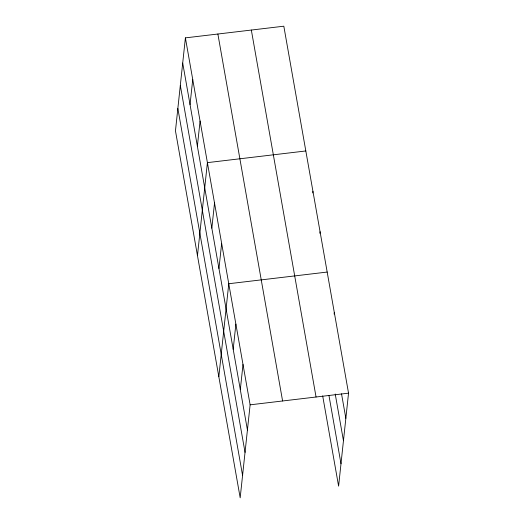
<?xml version="1.0" encoding="UTF-8"?>
<svg xmlns="http://www.w3.org/2000/svg" width="524" height="524" viewBox="0 0 524 524"><rect width="100%" height="100%" fill="white"/><g stroke="black" fill="none" stroke-linecap="round" stroke-linejoin="round"><path stroke-width="0.79" d="M185.398 37.872L175.461 130.843L240.182 497.8L250.118 404.829L185.398 37.872L283.818 26.2L348.539 393.157L338.602 486.128L322.686 395.902M190.042 104.63L192.734 79.458M197.378 146.222L200.07 121.051M197.469 255.607L207.406 162.637L305.82 150.964M211.834 228.176L214.526 203.004M218.953 268.537L221.645 243.372M218.829 376.704L228.765 283.733L327.179 272.061M233.193 349.272L235.879 324.101M240.313 389.64L242.998 364.468M312.769 192.956L312.939 191.332M319.882 233.324L320.059 231.7M334.122 314.053L334.299 312.428M250.118 404.829L348.539 393.157M341.517 393.793L345.847 418.329M335.216 394.009L343.456 440.704M328.987 395.686L340.993 463.753M251.337 30.051L316.057 397.015M217.879 34.021L282.6 400.978M182.712 63.044L247.433 430.001M180.322 85.419L245.042 452.376M177.852 108.468L242.573 475.425"/></g></svg>
